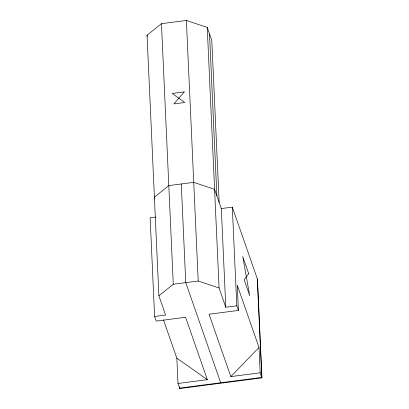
<?xml version="1.0" encoding="UTF-8"?>
<svg xmlns="http://www.w3.org/2000/svg" width="409" height="409" viewBox="0 0 409 409"><rect width="100%" height="100%" fill="white"/><g stroke="black" fill="none" stroke-linecap="round" stroke-linejoin="round"><path stroke-width="0.61" d="M230.819 376.607L259.025 347.502L237.251 285.124L238.401 310.421L209.05 314.235L230.819 376.607L260.17 372.798L261.944 377.88L179.761 388.55L177.992 383.468L176.841 358.172L163.442 319.787M155.624 217.097L150.123 217.808L154.607 316.474L165.604 315.042L158.886 295.794L147.056 35.225L161.453 23.686L186.381 20.45L207.24 27.413L211.806 40.491L219.158 202.399M158.886 295.794L173.283 284.255L198.217 281.019L219.071 287.977L225.788 307.231L236.791 305.799L238.401 310.421M154.827 198.334L154.408 197.133L168.805 185.594L193.733 182.358L214.592 189.316L221.31 208.57L232.307 207.138L257.466 279.219L261.944 377.88M177.992 383.468L207.343 379.654L185.568 317.282L156.218 321.091L154.607 316.474M176.841 358.172L207.343 379.654M147.056 35.225L147.47 36.416M220.691 382.752L185.747 282.634L181.269 183.973M257.307 278.754L261.786 377.42L179.602 388.09L179.546 386.817M259.025 347.502L260.17 372.798M232.307 207.138L236.791 305.799M221.31 208.57L225.788 307.231M209.52 33.952L216.872 195.86M207.24 27.413L219.071 287.977M186.381 20.45L198.217 281.019M179.704 387.277L179.761 388.55M161.453 23.686L173.283 284.255M248.692 273.631L244.137 279.684L249.689 295.589L242.731 256.55L248.692 273.631M184.265 91.897L173.871 103.927L184.75 102.516L172.261 93.451L184.265 91.897"/></g></svg>
